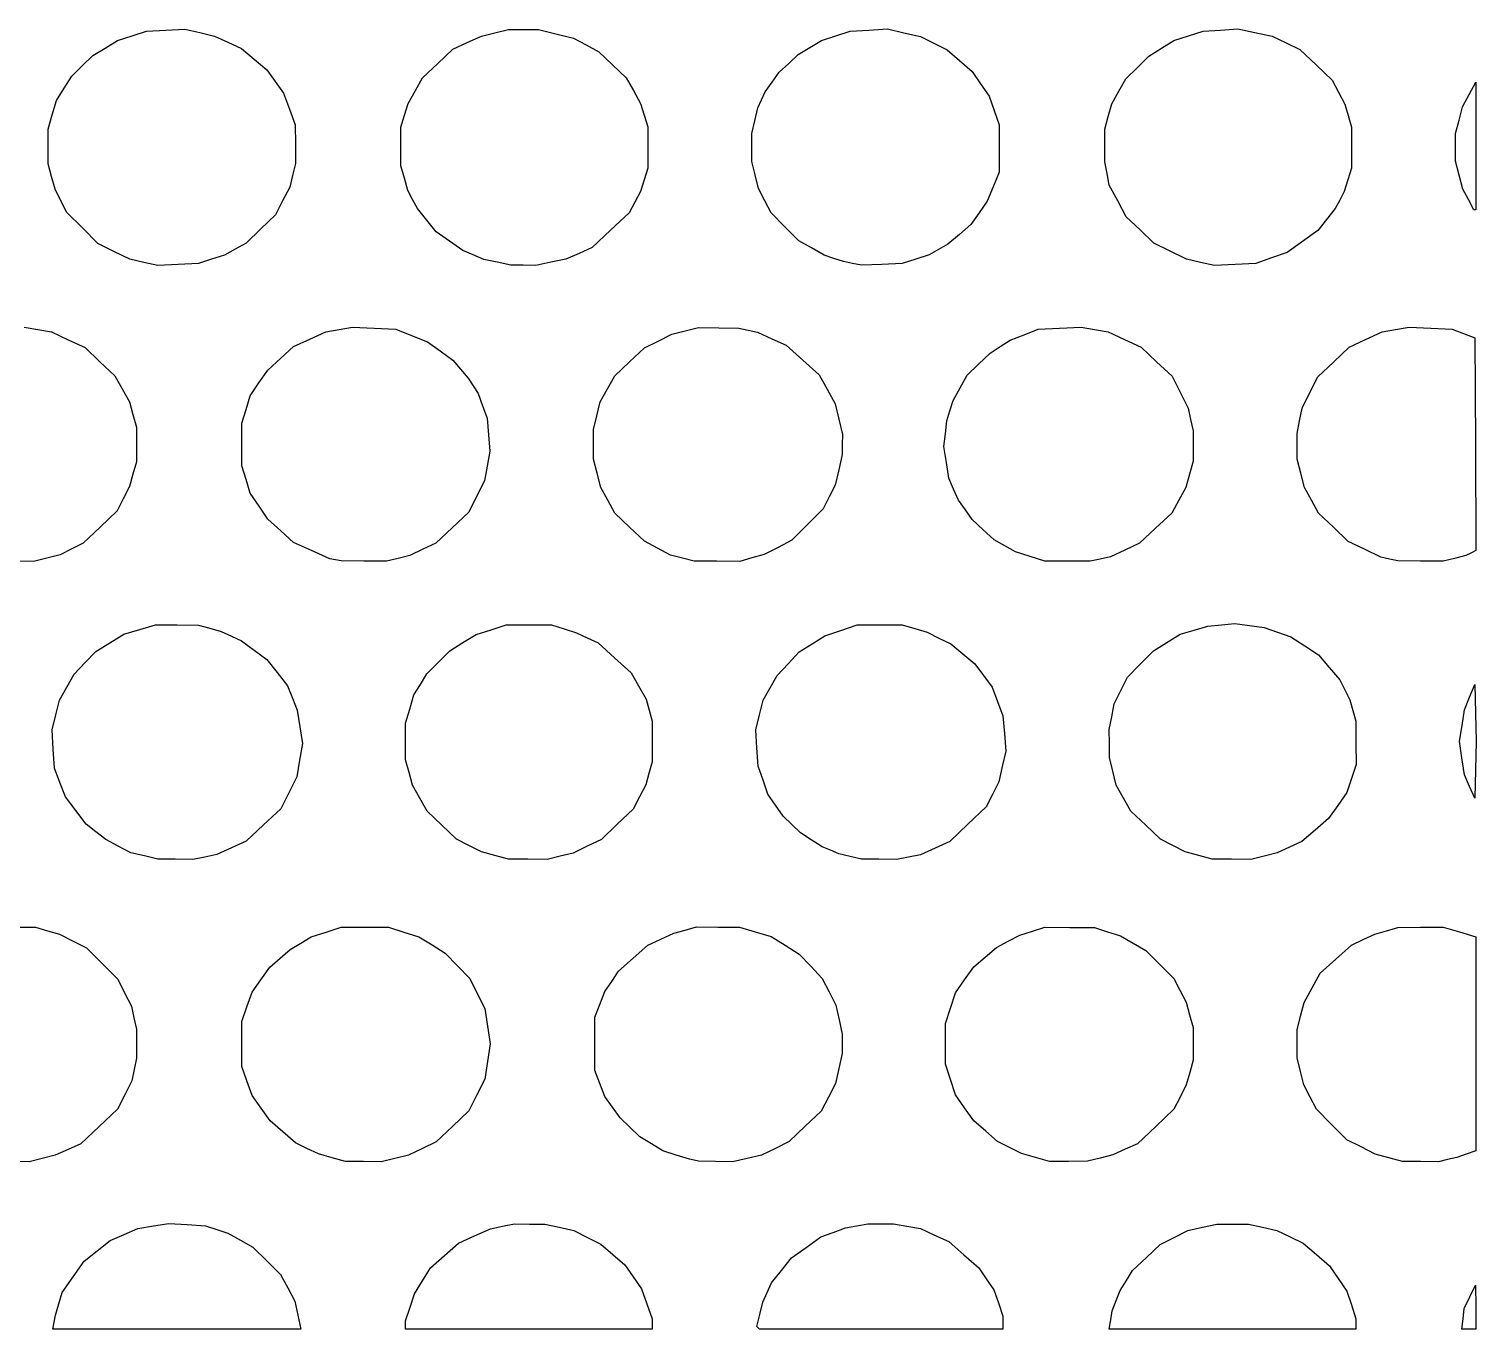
# Model space of a CAD drawing. Extents: x 452 to 1075, y 16 to 607.
# Drawn here: x 763.5 to 1074.8, y 16.4 to 296.1 of the extents above; entities that cross this region are included whole.
import ezdxf

# ---------------------------------------------------------------- set-up
doc = ezdxf.new("R2010")
doc.units = 0

msp = doc.modelspace()

# ---------------------------------------------------------------- linework, layer by layer
at = {"layer": 'Layer 1'}
for p, q in [((788.81647, 295.58181), (792.95401, 295.81458)), ((792.95401, 295.81458), (797.09155, 296.04736)), ((797.09155, 296.04736), (800.25555, 295.29098)), ((863.75876, 295.23173), (866.65994, 295.93352)), ((866.65994, 295.93352), (869.886, 295.933)), ((869.886, 295.933), (873.113, 295.933)), ((873.113, 295.933), (876.89161, 295.01732)), ((940.203, 295.57503), (944.2097, 295.81875)), ((944.2097, 295.81875), (948.2163, 296.06246)), ((948.2163, 296.06246), (951.7546, 295.25854)), ((1016.13747, 295.56831), (1019.83887, 295.81238)), ((1019.83887, 295.81238), (1023.54017, 296.05644)), ((1023.54017, 296.05644), (1027.24167, 295.27616)), ((779.91991, 291.95162), (782.5989, 293.57538)), ((782.5989, 293.57538), (785.70768, 294.57859)), ((785.70768, 294.57859), (788.81647, 295.58181)), ((800.25555, 295.29098), (803.41955, 294.53459)), ((803.41955, 294.53459), (806.34016, 293.1836)), ((806.34016, 293.1836), (809.26078, 291.83263)), ((854.71797, 291.69911), (857.78777, 293.11452)), ((857.78777, 293.11452), (860.85757, 294.52992)), ((860.85757, 294.52992), (863.75876, 295.23173)), ((876.89161, 295.01732), (880.67021, 294.10164)), ((880.67021, 294.10164), (883.40205, 292.6207)), ((883.40205, 292.6207), (886.13387, 291.13975)), ((931.4963, 292.06591), (933.9854, 293.5752)), ((933.9854, 293.5752), (937.0942, 294.57511)), ((937.0942, 294.57511), (940.203, 295.57503)), ((951.7546, 295.25854), (955.2928, 294.45462)), ((955.2928, 294.45462), (958.1757, 293.01194)), ((958.1757, 293.01194), (961.0585, 291.56927)), ((1007.13227, 291.90377), (1009.80947, 293.5686)), ((1009.80947, 293.5686), (1012.97347, 294.56846)), ((1012.97347, 294.56846), (1016.13747, 295.56831)), ((1027.24167, 295.27616), (1030.94317, 294.49587)), ((1030.94317, 294.49587), (1033.94437, 293.07486)), ((1033.94437, 293.07486), (1036.94567, 291.65384)), ((774.99702, 288.12432), (777.24095, 290.32785)), ((777.24095, 290.32785), (779.91991, 291.95162)), ((809.26078, 291.83263), (811.97564, 289.5357)), ((811.97564, 289.5357), (814.69049, 287.23877)), ((851.45977, 288.62761), (854.71797, 291.69911)), ((886.13387, 291.13975), (889.07161, 288.3476)), ((926.9713, 288.64579), (929.0073, 290.55664)), ((929.0073, 290.55664), (931.4963, 292.06591)), ((961.0585, 291.56927), (963.7373, 289.25453)), ((1001.97357, 287.79352), (1004.45497, 290.23893)), ((1004.45497, 290.23893), (1007.13227, 291.90377)), ((1036.94567, 291.65384), (1040.41447, 288.35869)), ((772.75308, 285.92081), (774.99702, 288.12432)), ((814.69049, 287.23877), (816.49426, 284.75725)), ((848.20156, 285.55611), (851.45977, 288.62761)), ((889.07161, 288.3476), (892.00936, 285.55545)), ((923.4151, 284.64147), (924.9353, 286.73496)), ((924.9353, 286.73496), (926.9713, 288.64579)), ((963.7373, 289.25453), (966.4162, 286.93976)), ((966.4162, 286.93976), (968.2477, 284.26027)), ((999.4921, 285.34808), (1001.97357, 287.79352)), ((1040.41447, 288.35869), (1043.88337, 285.06353)), ((769.44833, 280.67922), (771.1007, 283.30001)), ((771.1007, 283.30001), (772.75308, 285.92081)), ((816.49426, 284.75725), (818.29802, 282.27573)), ((846.66599, 282.7888), (848.20156, 285.55611)), ((892.00936, 285.55545), (893.54493, 282.78821)), ((921.895, 282.54799), (923.4151, 284.64147)), ((968.2477, 284.26027), (970.0792, 281.5808)), ((997.9729, 282.64738), (999.4921, 285.34808)), ((1043.88337, 285.06353), (1045.25077, 282.48206)), ((1073.3126, 281.9891), (1074.7533, 284.63362)), ((1074.7533, 284.63362), (1074.7763, 270.91232)), ((768.54517, 277.59311), (769.44833, 280.67922)), ((818.29802, 282.27573), (819.55926, 278.84261)), ((845.13042, 280.02148), (846.66599, 282.7888)), ((893.54493, 282.78821), (895.0805, 280.02096)), ((920.344, 279.09904), (921.1195, 280.82351)), ((921.1195, 280.82351), (921.895, 282.54799)), ((970.0792, 281.5808), (971.1699, 278.49504)), ((996.4537, 279.94667), (997.9729, 282.64738)), ((1045.25077, 282.48206), (1046.61827, 279.90058)), ((1071.8719, 279.3446), (1073.3126, 281.9891)), ((767.642, 274.507), (768.54517, 277.59311)), ((819.55926, 278.84261), (820.82053, 275.40949)), ((843.55733, 274.94807), (844.34387, 277.48478)), ((844.34387, 277.48478), (845.13042, 280.02148)), ((895.0805, 280.02096), (895.85708, 277.51584)), ((895.85708, 277.51584), (896.63366, 275.01074)), ((919.7034, 276.33173), (920.344, 279.09904)), ((971.1699, 278.49504), (972.2606, 275.40928)), ((994.963, 274.524), (995.7084, 277.23534)), ((995.7084, 277.23534), (996.4537, 279.94667)), ((1046.61827, 279.90058), (1047.31377, 277.42451)), ((1047.31377, 277.42451), (1048.00937, 274.94841)), ((1071.1528, 276.45448), (1071.8719, 279.3446)), ((767.642, 270.789), (767.642, 274.507)), ((820.82053, 275.40949), (820.83713, 271.25728)), ((843.54833, 270.7971), (843.55733, 274.94807)), ((896.63366, 275.01074), (896.634, 270.566)), ((919.0627, 273.56441), (919.7034, 276.33173)), ((972.2606, 275.40928), (972.2376, 270.33589)), ((994.963, 270.994), (994.963, 274.524)), ((1048.00937, 274.94841), (1048.01937, 270.53525)), ((1070.4336, 273.56437), (1071.1528, 276.45448)), ((820.83713, 271.25728), (820.85373, 267.10509)), ((919.0527, 270.5665), (919.0627, 273.56441)), ((994.96433, 267.46386), (994.963, 270.994)), ((1070.4236, 270.59592), (1070.4336, 273.56437)), ((1074.7763, 270.91232), (1074.7993, 257.19102)), ((767.64307, 267.07052), (767.642, 270.789)), ((843.53933, 266.64613), (843.54833, 270.7971)), ((896.634, 270.566), (896.634, 266.122)), ((919.0427, 267.56858), (919.0527, 270.5665)), ((972.2376, 270.33589), (972.2156, 265.26248)), ((1048.01937, 270.53525), (1048.02937, 266.12207)), ((1070.4136, 267.62747), (1070.4236, 270.59592)), ((768.38806, 264.3216), (767.64307, 267.07052)), ((820.85373, 267.10509), (820.23401, 264.56961)), ((844.28705, 263.98007), (843.53933, 266.64613)), ((896.634, 266.122), (895.84956, 263.6169)), ((919.7686, 264.65138), (919.0427, 267.56858)), ((920.4944, 261.73419), (919.7686, 264.65138)), ((972.2156, 265.26248), (970.9503, 262.13539)), ((995.44743, 264.97952), (994.96433, 267.46386)), ((995.93053, 262.49516), (995.44743, 264.97952)), ((1048.02937, 266.12207), (1047.24547, 263.61697)), ((1071.2068, 264.60008), (1070.4136, 267.62747)), ((769.13303, 261.57269), (768.38806, 264.3216)), ((770.40747, 259.08053), (769.13303, 261.57269)), ((819.61429, 262.03414), (818.09951, 259.06841)), ((820.23401, 264.56961), (819.61429, 262.03414)), ((845.03476, 261.31398), (844.28705, 263.98007)), ((895.84956, 263.6169), (895.06511, 261.11178)), ((921.8301, 259.1275), (920.4944, 261.73419)), ((970.9503, 262.13539), (969.6851, 259.00828)), ((997.74553, 259.07503), (995.93053, 262.49516)), ((1047.24547, 263.61697), (1046.46167, 261.11185)), ((1072, 261.57268), (1071.2068, 264.60008)), ((1073.1621, 259.38189), (1072, 261.57268)), ((771.68192, 256.58834), (770.40747, 259.08053)), ((818.09951, 259.06841), (816.5847, 256.10268)), ((846.06615, 259.36787), (845.03476, 261.31398)), ((847.09752, 257.42175), (846.06615, 259.36787)), ((893.83676, 258.80568), (892.60843, 256.4996)), ((895.06511, 261.11178), (893.83676, 258.80568)), ((923.1659, 256.52079), (921.8301, 259.1275)), ((969.6851, 259.00828), (967.922, 256.49145)), ((999.56043, 255.65491), (997.74553, 259.07503)), ((1045.48707, 259.26698), (1044.51237, 257.42209)), ((1046.46167, 261.11185), (1045.48707, 259.26698)), ((1073.1679, 259.38178), (1073.1621, 259.38189)), ((1074.33, 257.191), (1073.1679, 259.38178)), ((775.02616, 253.25254), (771.68192, 256.58834)), ((816.5847, 256.10268), (813.40903, 253.06186)), ((849.11077, 254.91784), (847.09752, 257.42175)), ((892.60843, 256.4996), (888.65828, 252.77041)), ((926.1607, 253.51213), (923.1659, 256.52079)), ((967.922, 256.49145), (966.1589, 253.97461)), ((1002.5467, 252.82529), (999.56043, 255.65491)), ((1044.51237, 257.42209), (1042.65117, 255.05948)), ((1074.56, 257.191), (1074.33, 257.191)), ((1074.7993, 257.19102), (1074.56, 257.191)), ((778.3704, 249.9167), (775.02616, 253.25254)), ((813.40903, 253.06186), (810.23333, 250.02105)), ((851.12403, 252.41392), (849.11077, 254.91784)), ((853.97959, 250.4188), (851.12403, 252.41392)), ((888.65828, 252.77041), (884.70816, 249.04124)), ((929.1555, 250.50347), (926.1607, 253.51213)), ((966.1589, 253.97461), (963.6825, 251.86501)), ((1005.5331, 249.9957), (1002.5467, 252.82529)), ((1040.78997, 252.69685), (1037.47317, 250.34297)), ((1042.65117, 255.05948), (1040.78997, 252.69685)), ((781.78113, 248.21851), (778.3704, 249.9167)), ((810.23333, 250.02105), (807.89763, 248.73089)), ((856.83515, 248.42367), (853.97959, 250.4188)), ((884.70816, 249.04124), (881.86693, 247.77983)), ((931.8707, 248.95367), (929.1555, 250.50347)), ((961.2061, 249.75542), (959.1841, 248.63263)), ((963.6825, 251.86501), (961.2061, 249.75542)), ((1009.0231, 248.25802), (1005.5331, 249.9957)), ((1037.47317, 250.34297), (1034.15647, 247.98907)), ((785.19184, 246.52031), (781.78113, 248.21851)), ((788.2216, 245.86504), (785.19184, 246.52031)), ((802.78656, 246.53328), (800.01117, 245.62585)), ((805.56192, 247.44072), (802.78656, 246.53328)), ((807.89763, 248.73089), (805.56192, 247.44072)), ((859.09066, 247.46368), (856.83515, 248.42367)), ((861.34619, 246.50367), (859.09066, 247.46368)), ((864.2668, 245.88824), (861.34619, 246.50367)), ((879.0257, 246.51843), (875.78231, 245.86709)), ((881.86693, 247.77983), (879.0257, 246.51843)), ((934.586, 247.40385), (931.8707, 248.95367)), ((936.6642, 246.72215), (934.586, 247.40385)), ((938.7425, 246.04045), (936.6642, 246.72215)), ((940.6896, 245.63922), (938.7425, 246.04045)), ((954.2804, 246.56775), (951.3987, 245.62565)), ((957.1621, 247.50986), (954.2804, 246.56775)), ((959.1841, 248.63263), (957.1621, 247.50986)), ((1012.5131, 246.52034), (1009.0231, 248.25802)), ((1015.5429, 245.86509), (1012.5131, 246.52034)), ((1030.79417, 246.80792), (1027.43187, 245.62677)), ((1034.15647, 247.98907), (1030.79417, 246.80792)), ((791.24933, 245.21003), (788.21956, 245.86527)), ((788.21956, 245.86527), (788.2216, 245.86504)), ((795.63025, 245.41794), (791.24933, 245.21003)), ((800.01117, 245.62585), (795.63025, 245.41794)), ((867.18446, 245.27296), (864.26385, 245.88839)), ((864.26385, 245.88839), (864.2668, 245.88824)), ((869.8617, 245.24436), (867.18446, 245.27296)), ((872.53893, 245.21576), (869.8617, 245.24436)), ((875.78231, 245.86709), (872.53893, 245.21576)), ((940.6897, 245.63922), (940.6896, 245.63922)), ((942.6368, 245.23801), (940.6897, 245.63922)), ((947.0177, 245.43182), (942.6368, 245.23801)), ((951.3987, 245.62565), (947.0177, 245.43182)), ((1015.55007, 245.86543), (1015.5429, 245.86509)), ((1018.57987, 245.21018), (1015.55007, 245.86543)), ((1023.00587, 245.41848), (1018.57987, 245.21018)), ((1027.43187, 245.62677), (1023.00587, 245.41848)), ((762.53184, 231.92651), (765.45245, 231.41697)), ((765.45245, 231.41697), (768.37307, 230.90742)), ((768.37307, 230.90742), (771.9879, 229.22493)), ((823.9259, 229.32436), (827.39608, 230.91248)), ((827.39608, 230.91248), (830.25389, 231.42117)), ((830.25389, 231.42117), (833.1117, 231.92987)), ((833.1117, 231.92987), (837.78275, 231.69388)), ((837.78275, 231.69388), (842.45378, 231.4579)), ((842.45378, 231.4579), (845.8421, 230.10901)), ((898.86643, 228.92711), (901.82672, 230.41168)), ((901.82672, 230.41168), (904.70767, 231.13324)), ((904.70767, 231.13324), (907.58863, 231.85479)), ((907.58863, 231.85479), (911.92316, 231.77439)), ((911.92316, 231.77439), (916.25766, 231.69399)), ((916.25766, 231.69399), (918.23756, 231.27247)), ((918.23756, 231.27247), (920.21756, 230.85093)), ((920.21756, 230.85093), (923.32306, 229.44662)), ((977.5981, 230.30658), (980.6003, 231.46244)), ((980.6003, 231.46244), (985.2267, 231.69609)), ((985.2267, 231.69609), (989.8531, 231.92975)), ((989.8531, 231.92975), (992.7737, 231.4186)), ((992.7737, 231.4186), (995.6943, 230.90742)), ((995.6943, 230.90742), (999.2297, 229.26215)), ((1051.0454, 229.25605), (1054.5939, 230.90746)), ((1054.5939, 230.90746), (1057.5145, 231.4163)), ((1057.5145, 231.4163), (1060.4351, 231.92512)), ((1060.4351, 231.92512), (1065.0594, 231.70203)), ((1065.0594, 231.70203), (1069.6837, 231.47893)), ((1069.6837, 231.47893), (1072.1176, 230.55274)), ((1072.1176, 230.55274), (1074.5514, 229.62655)), ((771.9879, 229.22493), (775.60275, 227.54242)), ((775.60275, 227.54242), (778.80268, 224.49456)), ((817.68236, 225.22112), (820.45571, 227.73623)), ((820.45571, 227.73623), (823.9259, 229.32436)), ((845.8421, 230.10901), (849.2304, 228.76011)), ((849.2304, 228.76011), (851.97357, 226.79771)), ((892.74218, 224.4446), (895.90617, 227.44252)), ((895.90617, 227.44252), (898.86643, 228.92711)), ((923.32306, 229.44662), (926.42856, 228.04229)), ((926.42856, 228.04229), (929.97426, 224.85107)), ((970.2653, 226.32758), (972.4306, 227.73914)), ((972.4306, 227.73914), (974.5959, 229.15071)), ((974.5959, 229.15071), (977.5981, 230.30658)), ((999.2297, 229.26215), (1002.76497, 227.61686)), ((1002.76497, 227.61686), (1006.10977, 224.49134)), ((1044.1286, 224.41313), (1047.4969, 227.60463)), ((1047.4969, 227.60463), (1051.0454, 229.25605)), ((1074.5514, 229.62655), (1074.6776, 206.76055)), ((778.80268, 224.49456), (782.0026, 221.44668)), ((814.90904, 222.706), (817.68236, 225.22112)), ((851.97357, 226.79771), (854.71673, 224.83532)), ((854.71673, 224.83532), (856.35523, 222.91045)), ((889.57818, 221.44668), (892.74218, 224.4446)), ((929.97426, 224.85107), (933.51986, 221.65983)), ((967.8047, 223.94661), (970.2653, 226.32758)), ((1006.10977, 224.49134), (1009.45457, 221.36582)), ((1040.7603, 221.22161), (1044.1286, 224.41313)), ((782.0026, 221.44668), (783.56943, 218.6418)), ((813.0123, 219.92542), (814.90904, 222.706)), ((856.35523, 222.91045), (857.99374, 220.98559)), ((888.00835, 218.63644), (889.57818, 221.44668)), ((933.51986, 221.65983), (935.22556, 218.55532)), ((963.824, 218.86342), (965.344, 221.56564)), ((965.344, 221.56564), (967.8047, 223.94661)), ((1009.45457, 221.36582), (1011.16737, 217.94711)), ((1039.0738, 217.87503), (1040.7603, 221.22161)), ((783.56943, 218.6418), (785.13624, 215.83693)), ((811.11557, 217.14486), (813.0123, 219.92542)), ((857.99374, 220.98559), (859.06985, 219.30265)), ((859.06985, 219.30265), (860.14596, 217.6197)), ((886.43852, 215.82621), (888.00835, 218.63644)), ((935.22556, 218.55532), (936.93126, 215.45082)), ((962.3039, 216.16119), (963.824, 218.86342)), ((1011.16737, 217.94711), (1012.88017, 214.5284)), ((785.13624, 215.83693), (785.88159, 213.12559)), ((810.21779, 214.22242), (811.11557, 217.14486)), ((860.14596, 217.6197), (861.10357, 214.98247)), ((861.10357, 214.98247), (862.06119, 212.34523)), ((885.70339, 212.8712), (886.43852, 215.82621)), ((936.93126, 215.45082), (937.71486, 212.13123)), ((961.6375, 213.96115), (962.3039, 216.16119)), ((1037.3873, 214.52844), (1039.0738, 217.87503)), ((785.88159, 213.12559), (786.62691, 210.41423)), ((809.32, 211.3), (810.21779, 214.22242)), ((862.06119, 212.34523), (862.37472, 208.78302)), ((884.96826, 209.91622), (885.70339, 212.8712)), ((937.71486, 212.13123), (938.49846, 208.81166)), ((960.6627, 208.99378), (960.9711, 211.76109)), ((960.9711, 211.76109), (961.6375, 213.96115)), ((1012.88017, 214.5284), (1013.41417, 212.08429)), ((1013.41417, 212.08429), (1013.94817, 209.6402)), ((1036.34, 209.055), (1036.8636, 211.79172)), ((1036.8636, 211.79172), (1037.3873, 214.52844)), ((786.62691, 210.41423), (786.626, 206.688)), ((809.32, 206.688), (809.32, 211.3)), ((862.37472, 208.78302), (862.68825, 205.22082)), ((884.96126, 206.71715), (884.96826, 209.91622)), ((938.49846, 208.81166), (938.497, 206.688)), ((960.3543, 206.22646), (960.6627, 208.99378)), ((1013.94817, 209.6402), (1013.95, 206.386)), ((1036.34, 206.286), (1036.34, 209.055)), ((786.626, 206.688), (786.626, 202.961)), ((809.32166, 202.0755), (809.32, 206.688)), ((884.95426, 203.51809), (884.96126, 206.71715)), ((938.497, 206.688), (938.497, 204.564)), ((960.8697, 202.84395), (960.3543, 206.22646)), ((1013.95, 206.386), (1013.95, 203.131)), ((1036.3395, 203.51809), (1036.34, 206.286)), ((1074.6776, 206.76055), (1074.8038, 183.89445)), ((786.626, 202.961), (785.89201, 200.29094)), ((862.68825, 205.22082), (862.10749, 202.03395)), ((885.73978, 200.49069), (884.95426, 203.51809)), ((938.497, 204.564), (937.7103, 201.24441)), ((961.3851, 199.46141), (960.8697, 202.84395)), ((1013.95, 203.131), (1013.1788, 200.29712)), ((1037.1251, 200.49069), (1036.3395, 203.51809)), ((785.89201, 200.29094), (785.15802, 197.62088)), ((810.21945, 199.15306), (809.32166, 202.0755)), ((862.10749, 202.03395), (861.52674, 198.84709)), ((886.5253, 197.46331), (885.73978, 200.49069)), ((937.7103, 201.24441), (936.9236, 197.92484)), ((962.4438, 197.07871), (961.3851, 199.46141)), ((1013.1788, 200.29712), (1012.4077, 197.46323)), ((1037.9106, 197.46331), (1037.1251, 200.49069)), ((785.15802, 197.62088), (783.82412, 195.00533)), ((811.11723, 196.23064), (810.21945, 199.15306)), ((813.03207, 193.42351), (811.11723, 196.23064)), ((861.52674, 198.84709), (859.82555, 195.48418)), ((888.05194, 194.69855), (886.5253, 197.46331)), ((936.9236, 197.92484), (935.6416, 195.39427)), ((963.5024, 194.696), (962.4438, 197.07871)), ((1012.4077, 197.46323), (1010.8885, 194.69592)), ((1039.4372, 194.69855), (1037.9106, 197.46331)), ((783.82412, 195.00533), (782.4902, 192.38978)), ((814.94691, 190.6164), (813.03207, 193.42351)), ((859.82555, 195.48418), (858.12438, 192.12129)), ((889.57857, 191.9338), (888.05194, 194.69855)), ((935.6416, 195.39427), (934.3595, 192.86368)), ((964.9746, 192.62051), (963.5024, 194.696)), ((1010.8885, 194.69592), (1009.3692, 191.92861)), ((1040.9638, 191.9338), (1039.4372, 194.69855)), ((782.4902, 192.38978), (778.83858, 188.93063)), ((817.68296, 188.12547), (814.94691, 190.6164)), ((858.12438, 192.12129), (854.59387, 188.79651)), ((892.74256, 188.90633), (889.57857, 191.9338)), ((934.3595, 192.86368), (930.9901, 189.49194)), ((966.4468, 190.54503), (964.9746, 192.62051)), ((968.8082, 188.35782), (966.4468, 190.54503)), ((1009.3692, 191.92861), (1005.8967, 188.6846)), ((1044.1279, 188.87896), (1040.9638, 191.9338)), ((778.83858, 188.93063), (775.18694, 185.4715)), ((820.41903, 185.63456), (817.68296, 188.12547)), ((854.59387, 188.79651), (851.06337, 185.47174)), ((895.90656, 185.87886), (892.74256, 188.90633)), ((930.9901, 189.49194), (927.6206, 186.12017)), ((971.1696, 186.1706), (968.8082, 188.35782)), ((1005.8967, 188.6846), (1002.4241, 185.44062)), ((1047.2918, 185.82413), (1044.1279, 188.87896)), ((772.71664, 184.21832), (770.24636, 182.96516)), ((775.18694, 185.4715), (772.71664, 184.21832)), ((824.33234, 183.85675), (820.41903, 185.63456)), ((828.24567, 182.07896), (824.33234, 183.85675)), ((848.26471, 184.15436), (845.46606, 182.83698)), ((851.06337, 185.47174), (848.26471, 184.15436)), ((898.72433, 184.39287), (895.90656, 185.87886)), ((901.54211, 182.90687), (898.72433, 184.39287)), ((924.6621, 184.56743), (921.7035, 183.01468)), ((927.6206, 186.12017), (924.6621, 184.56743)), ((973.4532, 184.89867), (971.1696, 186.1706)), ((975.7368, 183.62675), (973.4532, 184.89867)), ((999.30353, 183.98518), (996.18293, 182.52975)), ((1002.4241, 185.44062), (999.30353, 183.98518)), ((1050.8259, 184.14071), (1047.2918, 185.82413)), ((1054.3601, 182.4573), (1050.8259, 184.14071)), ((1074.8038, 183.89445), (1073.7265, 183.34815)), ((764.51685, 181.55114), (759.62974, 181.57594)), ((767.3816, 182.25814), (764.51685, 181.55114)), ((770.24636, 182.96516), (767.3816, 182.25814)), ((829.4626, 181.87791), (828.24567, 182.07896)), ((830.67786, 181.67703), (829.4626, 181.87791)), ((835.54555, 181.61973), (830.67786, 181.67703)), ((840.41323, 181.56233), (835.54555, 181.61973)), ((842.93965, 182.19965), (840.41323, 181.56233)), ((845.46606, 182.83698), (842.93965, 182.19965)), ((904.0788, 182.25941), (901.54211, 182.90687)), ((906.61363, 181.61217), (904.0788, 182.25941)), ((911.5147, 181.58187), (906.61363, 181.61217)), ((916.4157, 181.55157), (911.5147, 181.58187)), ((919.0596, 182.28313), (916.4157, 181.55157)), ((921.7035, 183.01468), (919.0596, 182.28313)), ((978.9008, 182.60092), (975.7368, 183.62675)), ((978.90263, 182.60049), (978.9008, 182.60092)), ((982.06663, 181.57466), (978.90263, 182.60049)), ((986.93423, 181.57419), (982.06663, 181.57466)), ((991.80203, 181.57374), (986.93423, 181.57419)), ((993.99243, 182.05174), (991.80203, 181.57374)), ((996.18293, 182.52975), (993.99243, 182.05174)), ((1056.1804, 182.05061), (1054.3601, 182.4573)), ((1056.1809, 182.05054), (1056.1804, 182.05061)), ((1058.0012, 181.64386), (1056.1809, 182.05054)), ((1062.8689, 181.60306), (1058.0012, 181.64386)), ((1067.7366, 181.56226), (1062.8689, 181.60306)), ((1070.1929, 182.18206), (1067.7366, 181.56226)), ((1072.6492, 182.80187), (1070.1929, 182.18206)), ((1073.7265, 183.34815), (1072.6492, 182.80187)), ((1020.0267, 167.91185), (1022.9473, 168.22046)), ((1022.9473, 168.22046), (1026.1113, 167.78034)), ((780.94159, 164.02192), (783.94911, 165.89478)), ((783.94911, 165.89478), (787.35649, 166.90083)), ((787.35649, 166.90083), (790.76387, 167.90686)), ((790.76387, 167.90686), (795.38817, 167.88056)), ((795.38817, 167.88056), (800.0125, 167.85426)), ((800.0125, 167.85426), (802.44633, 167.14962)), ((802.44633, 167.14962), (804.88018, 166.44501)), ((804.88018, 166.44501), (807.07064, 165.46628)), ((807.07064, 165.46628), (809.26111, 164.48755)), ((856.87092, 164.06547), (859.69883, 165.8107)), ((859.69883, 165.8107), (862.95553, 166.84814)), ((862.95553, 166.84814), (866.21223, 167.8856)), ((866.21223, 167.8856), (871.07992, 167.88532)), ((871.07992, 167.88532), (875.94762, 167.88503)), ((875.94762, 167.88503), (878.62484, 167.04315)), ((878.62484, 167.04315), (881.30207, 166.20128)), ((881.30207, 166.20128), (883.62959, 165.09687)), ((883.62959, 165.09687), (885.9571, 163.99245)), ((931.9911, 163.81256), (934.7483, 165.54663)), ((934.7483, 165.54663), (938.2054, 166.70694)), ((938.2054, 166.70694), (941.6624, 167.86724)), ((941.6624, 167.86724), (946.5301, 167.87224)), ((946.5301, 167.87224), (951.3978, 167.87724)), ((951.3978, 167.87724), (954.075, 167.10432)), ((954.075, 167.10432), (956.7523, 166.33139)), ((956.7523, 166.33139), (959.2902, 165.06237)), ((959.2902, 165.06237), (961.8281, 163.79335)), ((1008.3091, 164.10904), (1011.1946, 165.88157)), ((1011.1946, 165.88157), (1014.1503, 166.74239)), ((1014.1503, 166.74239), (1017.106, 167.60323)), ((1017.106, 167.60323), (1020.0267, 167.91185)), ((1026.1113, 167.78034), (1029.2753, 167.3402)), ((1029.2753, 167.3402), (1032.1181, 166.32478)), ((1032.1181, 166.32478), (1034.9609, 165.30933)), ((1034.9609, 165.30933), (1037.9593, 163.36794)), ((775.57797, 159.70645), (777.93404, 162.14905)), ((777.93404, 162.14905), (780.94159, 164.02192)), ((809.26111, 164.48755), (811.97245, 162.46883)), ((811.97245, 162.46883), (814.68378, 160.45013)), ((851.57751, 159.82766), (854.04301, 162.32024)), ((854.04301, 162.32024), (856.87092, 164.06547)), ((885.9571, 163.99245), (889.52195, 160.78394)), ((926.8479, 159.54198), (929.2339, 162.07849)), ((929.2339, 162.07849), (931.9911, 163.81256)), ((961.8281, 163.79335), (964.4244, 161.6566)), ((1002.6486, 159.48832), (1005.4236, 162.33653)), ((1005.4236, 162.33653), (1008.3091, 164.10904)), ((1037.9593, 163.36794), (1040.9577, 161.42656)), ((773.22189, 157.26384), (775.57797, 159.70645)), ((814.68378, 160.45013), (816.92813, 157.62121)), ((849.11201, 157.33507), (851.57751, 159.82766)), ((889.52195, 160.78394), (893.08681, 157.57542)), ((924.4619, 157.00544), (926.8479, 159.54198)), ((964.4244, 161.6566), (967.0207, 159.51985)), ((967.0207, 159.51985), (968.8605, 156.98872)), ((999.87373, 156.64011), (1002.6486, 159.48832)), ((1040.9577, 161.42656), (1043.2513, 158.73392)), ((771.65863, 154.48481), (773.22189, 157.26384)), ((816.92813, 157.62121), (819.17247, 154.7923)), ((847.72252, 155.08563), (849.11201, 157.33507)), ((893.08681, 157.57542), (894.67693, 154.74863)), ((922.9713, 154.35559), (924.4619, 157.00544)), ((968.8605, 156.98872), (970.7003, 154.45758)), ((998.43023, 153.75923), (999.87373, 156.64011)), ((1043.2513, 158.73392), (1045.5448, 156.0413)), ((1045.5448, 156.0413), (1046.6054, 153.92105)), ((770.09535, 151.70577), (771.65863, 154.48481)), ((819.17247, 154.7923), (820.21405, 152.15454)), ((845.44201, 149.7916), (846.33302, 152.8362)), ((846.33302, 152.8362), (847.72252, 155.08563)), ((894.67693, 154.74863), (896.26707, 151.92184)), ((921.4807, 151.70575), (922.9713, 154.35559)), ((970.7003, 154.45758), (971.8782, 151.38283)), ((996.98673, 150.87834), (998.43023, 153.75923)), ((1046.6054, 153.92105), (1047.6661, 151.80079)), ((1073.4458, 152.33803), (1074.5504, 155.03119)), ((1074.5504, 155.03119), (1074.6862, 148.92004)), ((769.30374, 148.52476), (770.09535, 151.70577)), ((820.21405, 152.15454), (821.25563, 149.51678)), ((821.25563, 149.51678), (821.80522, 145.94396)), ((844.551, 146.747), (845.44201, 149.7916)), ((896.26707, 151.92184), (896.93218, 149.55505)), ((896.93218, 149.55505), (897.59729, 147.18827)), ((920.6909, 148.52474), (921.4807, 151.70575)), ((971.8782, 151.38283), (973.0562, 148.30809)), ((996.45923, 148.14162), (996.98673, 150.87834)), ((1047.6661, 151.80079), (1048.322, 149.49469)), ((1048.322, 149.49469), (1048.9779, 147.18861)), ((1071.8106, 146.2652), (1072.3411, 149.64488)), ((1072.3411, 149.64488), (1073.4458, 152.33803)), ((768.51215, 145.34374), (769.30374, 148.52476)), ((844.551, 142.799), (844.551, 146.747)), ((897.59729, 147.18827), (897.597, 142.807)), ((919.9012, 145.34372), (920.6909, 148.52474)), ((973.0562, 148.30809), (973.3484, 144.52027)), ((995.93163, 145.40492), (996.45923, 148.14162)), ((1048.9779, 147.18861), (1048.9879, 142.50968)), ((1074.6862, 148.92004), (1074.822, 142.80889)), ((768.76588, 141.19277), (768.51215, 145.34374)), ((821.80522, 145.94396), (822.35481, 142.37113)), ((920.1369, 141.42336), (919.9012, 145.34372)), ((973.3484, 144.52027), (973.6407, 140.7324)), ((995.94163, 142.37638), (995.93163, 145.40492)), ((1071.2801, 142.8855), (1071.8106, 146.2652)), ((769.01962, 137.0418), (768.76588, 141.19277)), ((822.35481, 142.37113), (821.74079, 138.784)), ((844.55192, 138.84985), (844.551, 142.799)), ((897.597, 142.807), (897.597, 138.425)), ((920.3726, 137.50301), (920.1369, 141.42336)), ((973.6407, 140.7324), (972.8976, 137.42625)), ((995.95163, 139.34788), (995.94163, 142.37638)), ((1048.9879, 142.50968), (1048.9979, 137.83078)), ((1071.7947, 139.27278), (1071.2801, 142.8855)), ((1074.822, 142.80889), (1074.6862, 136.69774)), ((770.19933, 133.97637), (769.01962, 137.0418)), ((821.74079, 138.784), (821.12677, 135.19692)), ((845.29726, 136.13853), (844.55192, 138.84985)), ((897.597, 138.425), (896.90146, 135.9489)), ((921.435, 134.50508), (920.3726, 137.50301)), ((972.8976, 137.42625), (972.1545, 134.1201)), ((996.68673, 136.3929), (995.95163, 139.34788)), ((1048.9979, 137.83078), (1048.0199, 134.83042)), ((1072.3093, 135.66), (1071.7947, 139.27278)), ((771.37904, 130.91097), (770.19933, 133.97637)), ((821.12677, 135.19692), (819.43357, 131.7661)), ((846.0426, 133.42718), (845.29726, 136.13853)), ((896.90146, 135.9489), (896.20592, 133.47281)), ((922.4975, 131.50716), (921.435, 134.50508)), ((972.1545, 134.1201), (970.7949, 131.43042)), ((997.42183, 133.43786), (996.68673, 136.3929)), ((1048.0199, 134.83042), (1047.0418, 131.83007)), ((1073.4299, 133.1233), (1072.3093, 135.66)), ((1074.6862, 136.69774), (1074.5504, 130.58659)), ((773.60669, 127.95302), (771.37904, 130.91097)), ((819.43357, 131.7661), (817.74035, 128.33529)), ((847.60941, 130.62231), (846.0426, 133.42718)), ((894.83846, 130.87835), (893.47103, 128.28386)), ((896.20592, 133.47281), (894.83846, 130.87835)), ((924.1449, 129.12861), (922.4975, 131.50716)), ((970.7949, 131.43042), (969.4353, 128.74071)), ((998.99173, 130.64468), (997.42183, 133.43786)), ((1047.0418, 131.83007), (1045.0664, 129.02714)), ((1074.5504, 130.58659), (1073.4299, 133.1233)), ((775.83435, 124.99514), (773.60669, 127.95302)), ((817.74035, 128.33529), (813.9875, 124.84783)), ((849.17622, 127.81742), (847.60941, 130.62231)), ((852.34022, 124.81948), (849.17622, 127.81742)), ((893.47103, 128.28386), (890.06363, 124.9969)), ((925.7923, 126.75006), (924.1449, 129.12861)), ((969.4353, 128.74071), (965.5276, 125.00568)), ((1000.5615, 127.85145), (998.99173, 130.64468)), ((1003.7496, 124.83651), (1000.5615, 127.85145)), ((1045.0664, 129.02714), (1043.091, 126.22418)), ((777.94464, 123.35965), (775.83435, 124.99514)), ((813.9875, 124.84783), (810.23465, 121.36036)), ((855.50423, 121.82156), (852.34022, 124.81948)), ((890.06363, 124.9969), (886.65625, 121.70993)), ((927.6427, 124.96279), (925.7923, 126.75006)), ((929.4932, 123.17552), (927.6427, 124.96279)), ((965.5276, 125.00568), (961.62, 121.27059)), ((1006.9378, 121.82156), (1003.7496, 124.83651)), ((1043.091, 126.22418), (1040.2127, 123.75619)), ((780.05495, 121.72422), (777.94464, 123.35965)), ((782.74955, 120.28573), (780.05495, 121.72422)), ((858.18145, 120.45884), (855.50423, 121.82156)), ((886.65625, 121.70993), (883.6173, 120.26156)), ((931.8107, 121.66572), (929.4932, 123.17552)), ((934.1282, 120.15596), (931.8107, 121.66572)), ((1009.5909, 120.45884), (1006.9378, 121.82156)), ((1040.2127, 123.75619), (1037.3344, 121.28816)), ((785.44415, 118.84718), (782.74955, 120.28573)), ((788.3474, 118.18201), (785.44415, 118.84718)), ((803.90664, 118.47784), (801.32715, 117.95892)), ((807.07064, 119.9191), (803.90664, 118.47784)), ((810.23465, 121.36036), (807.07064, 119.9191)), ((860.85868, 119.09609), (858.18145, 120.45884)), ((863.7793, 118.3009), (860.85868, 119.09609)), ((863.77809, 118.30034), (863.7793, 118.3009)), ((866.69871, 117.50515), (863.77809, 118.30034)), ((880.57835, 118.81315), (877.7955, 118.12635)), ((883.6173, 120.26156), (880.57835, 118.81315)), ((935.9482, 119.41558), (934.1282, 120.15596)), ((937.7683, 118.67518), (935.9482, 119.41558)), ((940.2021, 118.0968), (937.7683, 118.67518)), ((955.292, 118.46025), (952.7125, 117.95054)), ((958.456, 119.86544), (955.292, 118.46025)), ((961.62, 121.27059), (958.456, 119.86544)), ((1012.244, 119.09609), (1009.5909, 120.45884)), ((1015.1646, 118.3009), (1012.244, 119.09609)), ((1015.1675, 118.30078), (1015.1646, 118.3009)), ((1018.0881, 117.50559), (1015.1675, 118.30078)), ((1032.038, 118.83093), (1029.22, 118.13547)), ((1034.6861, 120.05953), (1032.038, 118.83093)), ((1037.3344, 121.28816), (1034.6861, 120.05953)), ((788.3474, 118.18198), (788.3474, 118.18201)), ((791.25065, 117.51681), (788.3474, 118.18198)), ((794.99914, 117.47841), (791.25065, 117.51681)), ((798.74765, 117.44001), (794.99914, 117.47841)), ((801.32715, 117.95892), (798.74765, 117.44001)), ((870.85567, 117.47235), (866.69871, 117.50515)), ((875.01263, 117.43955), (870.85567, 117.47235)), ((877.7955, 118.12635), (875.01263, 117.43955)), ((942.636, 117.51925), (940.2021, 118.09762)), ((940.2021, 118.09762), (940.2021, 118.0968)), ((946.3845, 117.48005), (942.636, 117.51925)), ((950.133, 117.44085), (946.3845, 117.48005)), ((952.7125, 117.95054), (950.133, 117.44085)), ((1022.2451, 117.47279), (1018.0881, 117.50559)), ((1026.402, 117.43999), (1022.2451, 117.47279)), ((1029.22, 118.13547), (1026.402, 117.43999)), ((759.85364, 102.84498), (764.96473, 102.86238)), ((764.96473, 102.86238), (767.53003, 102.10348)), ((827.46131, 101.83215), (830.67816, 102.85989)), ((830.67816, 102.85989), (835.789, 102.86)), ((835.789, 102.86), (840.9, 102.86)), ((840.9, 102.86), (844.15668, 101.81971)), ((904.66682, 102.26073), (907.10067, 102.9097)), ((907.10067, 102.9097), (911.72497, 102.889)), ((911.72497, 102.889), (916.34927, 102.8682)), ((916.34927, 102.8682), (919.75667, 101.86578)), ((979.3864, 102.02635), (982.0637, 102.86655)), ((982.0637, 102.86655), (987.4181, 102.82645)), ((987.4181, 102.82645), (992.7726, 102.78635)), ((992.7726, 102.78635), (995.5499, 101.88021)), ((1055.5273, 102.11171), (1057.9969, 102.82798)), ((1057.9969, 102.82798), (1062.8646, 102.85428)), ((1062.8646, 102.85428), (1067.7323, 102.88058)), ((1067.7323, 102.88058), (1071.2613, 101.845)), ((767.53003, 102.10348), (770.09536, 101.34464)), ((770.09536, 101.34464), (773.01133, 99.87201)), ((773.01133, 99.87201), (775.92731, 98.3994)), ((821.98757, 99.44829), (824.24447, 100.80446)), ((824.24447, 100.80446), (827.46131, 101.83215)), ((844.15668, 101.81971), (847.4134, 100.77943)), ((847.4134, 100.77943), (850.24131, 99.04405)), ((896.67995, 98.99948), (899.45648, 100.30562)), ((899.45648, 100.30562), (902.23298, 101.61179)), ((902.23298, 101.61179), (904.66682, 102.26073)), ((919.75667, 101.86578), (923.16407, 100.86333)), ((923.16407, 100.86333), (926.19447, 98.97629)), ((971.6691, 98.50097), (974.1891, 99.84353)), ((974.1891, 99.84353), (976.7092, 101.18615)), ((976.7092, 101.18615), (979.3864, 102.02635)), ((995.5499, 101.88021), (998.3272, 100.97404)), ((998.3272, 100.97404), (1001.07357, 99.40636)), ((1048.02, 98.97662), (1050.5389, 100.18602)), ((1050.5389, 100.18602), (1053.0578, 101.39543)), ((1053.0578, 101.39543), (1055.5273, 102.11171)), ((1071.2613, 101.845), (1074.7904, 100.80937)), ((1074.7904, 100.80937), (1074.79, 77.7999)), ((775.92731, 98.3994), (779.28099, 95.05416)), ((817.53488, 96.17437), (819.73068, 98.09218)), ((819.73068, 98.09218), (821.98757, 99.44829)), ((850.24131, 99.04405), (853.06922, 97.30867)), ((853.06922, 97.30867), (855.70398, 94.57563)), ((893.53089, 96.20832), (896.67995, 98.99948)), ((926.19447, 98.97629), (929.22487, 97.08927)), ((929.22487, 97.08927), (931.69927, 94.46603)), ((969.2252, 96.41898), (971.6691, 98.50097)), ((1001.07357, 99.40636), (1003.81987, 97.83867)), ((1003.81987, 97.83867), (1006.81467, 94.82854)), ((1044.6698, 95.98206), (1048.02, 98.97662)), ((779.28099, 95.05416), (782.63467, 91.7089)), ((813.43724, 91.55804), (815.33909, 94.25659)), ((815.33909, 94.25659), (817.53488, 96.17437)), ((855.70398, 94.57563), (858.33873, 91.84259)), ((888.88629, 91.20891), (890.38183, 93.41713)), ((890.38183, 93.41713), (893.53089, 96.20832)), ((931.69927, 94.46603), (934.17357, 91.84276)), ((964.8035, 91.53085), (966.7813, 94.337)), ((966.7813, 94.337), (969.2252, 96.41898)), ((1006.81467, 94.82854), (1009.80947, 91.81838)), ((1041.3196, 92.98756), (1044.6698, 95.98206)), ((782.63467, 91.7089), (784.0924, 88.77924)), ((811.53539, 88.85955), (813.43724, 91.55804)), ((858.33873, 91.84259), (859.96568, 88.60165)), ((887.39077, 89.00064), (888.88629, 91.20891)), ((934.17357, 91.84276), (935.63117, 88.95817)), ((962.8259, 88.7247), (964.8035, 91.53085)), ((1009.80947, 91.81838), (1011.13267, 89.29391)), ((1039.5688, 89.8307), (1041.3196, 92.98756)), ((784.0924, 88.77924), (785.55011, 85.84959)), ((810.42521, 85.73881), (811.53539, 88.85955)), ((859.96568, 88.60165), (861.59264, 85.36071)), ((886.3324, 86.2706), (887.39077, 89.00064)), ((935.63117, 88.95817), (937.08867, 86.07357)), ((961.7564, 85.44078), (962.8259, 88.7247)), ((1011.13267, 89.29391), (1012.45587, 86.76942)), ((1037.818, 86.67383), (1039.5688, 89.8307)), ((785.55011, 85.84959), (786.08804, 83.4055)), ((809.315, 82.6181), (810.42521, 85.73881)), ((861.59264, 85.36071), (862.17604, 81.56806)), ((885.274, 83.5405), (886.3324, 86.2706)), ((937.08867, 86.07357), (937.78457, 82.96233)), ((960.687, 82.1569), (961.7564, 85.44078)), ((1012.45587, 86.76942), (1013.20147, 84.02052)), ((1037.084, 83.72347), (1037.818, 86.67383)), ((786.08804, 83.4055), (786.62595, 80.96141)), ((786.62595, 80.96141), (786.626, 77.8185)), ((809.315, 77.7753), (809.315, 82.6181)), ((862.17604, 81.56806), (862.75945, 77.77542)), ((885.274, 77.7753), (885.274, 83.5405)), ((937.78457, 82.96233), (938.48037, 79.85108)), ((960.687, 77.7753), (960.687, 82.1569)), ((1013.20147, 84.02052), (1013.94707, 81.2716)), ((1013.94707, 81.2716), (1013.95, 77.7757)), ((1036.35, 80.7731), (1037.084, 83.72347)), ((938.48037, 79.85108), (938.481, 77.7756)), ((1036.35, 77.7752), (1036.35, 80.7731)), ((786.626, 77.8185), (786.626, 74.6756)), ((809.31543, 72.93257), (809.315, 77.7753)), ((862.75945, 77.77542), (862.17604, 73.98276)), ((885.27469, 72.01015), (885.274, 77.7753)), ((938.481, 75.7002), (937.7624, 72.47166)), ((938.481, 77.7756), (938.481, 75.7002)), ((960.6872, 73.3938), (960.687, 77.7753)), ((1013.95, 77.7757), (1013.95, 74.2797)), ((1036.353, 74.77736), (1036.35, 77.7752)), ((1037.0789, 71.86015), (1036.353, 74.77736)), ((1074.79, 77.7999), (1074.79, 54.7904)), ((786.14374, 72.26615), (785.66149, 69.85669)), ((786.626, 74.6756), (786.14374, 72.26615)), ((810.42564, 69.81188), (809.31543, 72.93257)), ((862.17604, 73.98276), (861.59264, 70.19012)), ((886.34495, 69.24284), (885.27469, 72.01015)), ((937.7624, 72.47166), (937.0439, 69.24314)), ((961.7566, 70.10991), (960.6872, 73.3938)), ((1013.2159, 71.60966), (1012.482, 68.93956)), ((1013.95, 74.2797), (1013.2159, 71.60966)), ((1037.8047, 68.94299), (1037.0789, 71.86015)), ((785.66149, 69.85669), (784.12279, 66.78387)), ((811.53582, 66.69114), (810.42564, 69.81188)), ((861.59264, 70.19012), (859.88245, 66.77802)), ((887.41522, 66.47552), (886.34495, 69.24284)), ((937.0439, 69.24314), (935.5098, 66.28331)), ((962.8261, 66.82599), (961.7566, 70.10991)), ((1012.482, 68.93956), (1011.1607, 66.32405)), ((1039.1404, 66.33166), (1037.8047, 68.94299)), ((784.12279, 66.78387), (782.58411, 63.71105)), ((813.46024, 63.96059), (811.53582, 66.69114)), ((859.88245, 66.77802), (858.17227, 63.36589)), ((889.04283, 64.16942), (887.41522, 66.47552)), ((935.5098, 66.28331), (933.9757, 63.32344)), ((964.798, 64.02802), (962.8261, 66.82599)), ((1011.1607, 66.32405), (1009.8395, 63.70846)), ((1040.4762, 63.72038), (1039.1404, 66.33166)), ((782.58411, 63.71105), (778.64213, 59.98186)), ((815.38467, 61.23002), (813.46024, 63.96059)), ((858.17227, 63.36589), (854.6472, 60.02684)), ((890.67045, 61.86332), (889.04283, 64.16942)), ((933.9757, 63.32344), (930.5173, 60.03851)), ((966.77, 61.23002), (964.798, 64.02802)), ((1009.8395, 63.70846), (1005.9318, 60.00589)), ((1043.7567, 60.43724), (1040.4762, 63.72038)), ((778.64213, 59.98186), (774.70015, 56.25267)), ((818.11014, 58.86983), (815.38467, 61.23002)), ((854.6472, 60.02684), (851.12215, 56.6878)), ((892.79596, 59.82691), (890.67045, 61.86332)), ((894.92146, 57.79045), (892.79596, 59.82691)), ((930.5173, 60.03851), (927.0588, 56.75352)), ((969.3378, 59.00995), (966.77, 61.23002)), ((1005.9318, 60.00589), (1002.0241, 56.30333)), ((1047.0373, 57.15415), (1043.7567, 60.43724)), ((774.70015, 56.25267), (771.93921, 55.02726)), ((820.83563, 56.50964), (818.11014, 58.86983)), ((823.32326, 55.29875), (820.83563, 56.50964)), ((851.12215, 56.6878), (848.16261, 55.27287)), ((897.41586, 56.27856), (894.92146, 57.79045)), ((899.91024, 54.7667), (897.41586, 56.27856)), ((927.0588, 56.75352), (924.0929, 55.28445)), ((971.9056, 56.78993), (969.3378, 59.00995)), ((974.4593, 55.47729), (971.9056, 56.78993)), ((1002.0241, 56.30333), (999.34693, 55.09125)), ((1050.0847, 55.61063), (1047.0373, 57.15415)), ((766.36079, 53.10651), (763.54331, 52.41119)), ((769.17827, 53.80185), (766.36079, 53.10651)), ((771.93921, 55.02726), (769.17827, 53.80185)), ((825.81089, 54.08786), (823.32326, 55.29875)), ((828.7315, 53.28098), (825.81089, 54.08786)), ((828.73075, 53.28087), (828.7315, 53.28098)), ((831.65137, 52.47398), (828.73075, 53.28087)), ((842.25111, 53.13314), (839.29915, 52.40838)), ((845.20306, 53.85794), (842.25111, 53.13314)), ((848.16261, 55.27287), (845.20306, 53.85794)), ((902.77565, 53.86348), (899.91024, 54.7667)), ((905.64105, 52.96033), (902.77565, 53.86348)), ((906.6146, 52.73783), (905.64105, 52.96033)), ((918.0083, 53.11883), (914.8896, 52.4223)), ((921.127, 53.81537), (918.0083, 53.11883)), ((924.0929, 55.28445), (921.127, 53.81537)), ((977.013, 54.16462), (974.4593, 55.47729)), ((980.0252, 53.30836), (977.013, 54.16462)), ((980.02793, 53.30843), (980.0252, 53.30836)), ((983.04013, 52.45223), (980.02793, 53.30843)), ((993.96863, 53.21187), (991.26753, 52.54463)), ((996.66963, 53.87916), (993.96863, 53.21187)), ((999.34693, 55.09125), (996.66963, 53.87916)), ((1053.1322, 54.06716), (1050.0847, 55.61063)), ((1056.0528, 53.27056), (1053.1322, 54.06716)), ((1058.97, 52.4742), (1056.0494, 53.27078)), ((1056.0494, 53.27078), (1056.0528, 53.27056)), ((1070.6525, 53.36765), (1068.7054, 52.89041)), ((1072.7212, 54.07902), (1070.6525, 53.36765)), ((1074.79, 54.7904), (1072.7212, 54.07902)), ((763.54331, 52.41119), (759.87312, 52.43889)), ((835.47527, 52.44118), (831.65137, 52.47398)), ((839.29915, 52.40838), (835.47527, 52.44118)), ((907.58806, 52.5157), (906.61454, 52.7382)), ((906.61454, 52.7382), (906.6146, 52.73783)), ((911.2388, 52.469), (907.58806, 52.5157)), ((914.8896, 52.4223), (911.2388, 52.469)), ((987.15383, 52.49843), (983.04013, 52.45223)), ((991.26753, 52.54463), (987.15383, 52.49843)), ((1062.8642, 52.4437), (1058.97, 52.4742)), ((1066.7583, 52.4132), (1062.8642, 52.4437)), ((1068.7054, 52.89041), (1066.7583, 52.4132)), ((784.00205, 36.77253), (786.97598, 38.0627)), ((786.97598, 38.0627), (790.29961, 38.61114)), ((790.29961, 38.61114), (793.62325, 39.15953)), ((793.62325, 39.15953), (797.54784, 38.88796)), ((797.54784, 38.88796), (801.47243, 38.61641)), ((801.47243, 38.61641), (803.90626, 37.82075)), ((803.90626, 37.82075), (806.34011, 37.0251)), ((859.37339, 36.48043), (862.80485, 38.02284)), ((862.80485, 38.02284), (865.38434, 38.52877)), ((865.38434, 38.52877), (867.96385, 39.03471)), ((867.96385, 39.03471), (871.22557, 39.02771)), ((871.22557, 39.02771), (874.48732, 39.02071)), ((874.48732, 39.02071), (877.606, 38.32417)), ((877.606, 38.32417), (880.7247, 37.62764)), ((880.7247, 37.62764), (883.65284, 36.14888)), ((936.5345, 37.22172), (939.1953, 38.174)), ((939.1953, 38.174), (941.5903, 38.60436)), ((941.5903, 38.60436), (943.9853, 39.03472)), ((943.9853, 39.03472), (946.75, 39.0347)), ((946.75, 39.0347), (949.514, 39.0347)), ((949.514, 39.0347), (952.4023, 38.53484)), ((952.4023, 38.53484), (955.2907, 38.03496)), ((955.2907, 38.03496), (958.3509, 36.65831)), ((1009.85497, 36.14057), (1012.82077, 37.628)), ((1012.82077, 37.628), (1015.93957, 38.32454)), ((1015.93957, 38.32454), (1019.05817, 39.02107)), ((1019.05817, 39.02107), (1022.47, 39.0211)), ((1022.47, 39.0211), (1025.87, 39.0211)), ((1025.87, 39.0211), (1028.9173, 38.34035)), ((1028.9173, 38.34035), (1031.9646, 37.65958)), ((1031.9646, 37.65958), (1034.8097, 36.29876)), ((778.21881, 33.2736), (781.02812, 35.48238)), ((781.02812, 35.48238), (784.00205, 36.77253)), ((806.34011, 37.0251), (809.01735, 35.53809)), ((809.01735, 35.53809), (811.69458, 34.05106)), ((852.92541, 32.2589), (855.94195, 34.93808)), ((855.94195, 34.93808), (859.37339, 36.48043)), ((883.65284, 36.14888), (886.58098, 34.67012)), ((886.58098, 34.67012), (889.13639, 32.45719)), ((930.7071, 34.01012), (933.8736, 36.26939)), ((933.8736, 36.26939), (936.5345, 37.22172)), ((958.3509, 36.65831), (961.4111, 35.28163)), ((961.4111, 35.28163), (964.6357, 32.4307)), ((1003.90907, 31.83814), (1006.88907, 34.65314)), ((1006.88907, 34.65314), (1009.85497, 36.14057)), ((1034.8097, 36.29876), (1037.6548, 34.93794)), ((1037.6548, 34.93794), (1040.4881, 32.48946)), ((775.40951, 31.06482), (778.21881, 33.2736)), ((811.69458, 34.05106), (814.67727, 31.10703)), ((849.90885, 29.57972), (852.92541, 32.2589)), ((889.13639, 32.45719), (891.69179, 30.24432)), ((925.4155, 29.05104), (927.5405, 31.75084)), ((927.5405, 31.75084), (930.7071, 34.01012)), ((964.6357, 32.4307), (967.8603, 29.57971)), ((1000.92897, 29.0231), (1003.90907, 31.83814)), ((1040.4881, 32.48946), (1043.3213, 30.04099)), ((773.02616, 27.68846), (775.40951, 31.06482)), ((814.67727, 31.10703), (817.65996, 28.16297)), ((817.65996, 28.16297), (819.18771, 25.29539)), ((848.18579, 26.81241), (849.90885, 29.57972)), ((891.69179, 30.24432), (893.50497, 27.65605)), ((923.2905, 26.35121), (925.4155, 29.05104)), ((967.8603, 29.57971), (969.4579, 27.22132)), ((999.6021, 26.87769), (1000.92897, 29.0231)), ((1043.3213, 30.04099), (1045.1901, 27.30692)), ((770.64283, 24.31211), (773.02616, 27.68846)), ((819.18771, 25.29539), (820.71545, 22.42776)), ((846.46271, 24.0451), (848.18579, 26.81241)), ((893.50497, 27.65605), (895.31812, 25.06778)), ((895.31812, 25.06778), (896.46348, 21.8601)), ((922.3427, 24.27974), (923.2905, 26.35121)), ((969.4579, 27.22132), (971.0555, 24.86289)), ((998.2751, 24.73224), (999.6021, 26.87769)), ((1045.1901, 27.30692), (1047.0588, 24.57292)), ((1073.5016, 23.37252), (1074.7135, 25.88999)), ((1074.7135, 25.88999), (1074.7535, 21.1625)), ((769.21056, 19.43293), (769.92669, 21.87255)), ((769.92669, 21.87255), (770.64283, 24.31211)), ((820.71545, 22.42776), (821.37835, 19.43141)), ((845.50686, 21.11393), (846.46271, 24.0451)), ((896.46348, 21.8601), (897.60884, 18.65237)), ((920.7481, 19.58139), (921.3949, 22.20827)), ((921.3949, 22.20827), (922.3427, 24.27974)), ((971.0555, 24.86289), (972.0566, 22.04715)), ((972.0566, 22.04715), (973.0577, 19.23141)), ((996.5552, 20.35537), (997.4151, 22.5438)), ((997.4151, 22.5438), (998.2751, 24.73224)), ((1047.0588, 24.57292), (1048.0252, 21.60844)), ((1072.2896, 20.85509), (1073.5016, 23.37252)), ((768.9252, 17.93398), (769.21056, 19.43293)), ((821.37835, 19.43141), (822.04123, 16.43501)), ((844.551, 18.1827), (845.50686, 21.11393)), ((920.1014, 16.95456), (920.7481, 19.58139)), ((973.0577, 19.23141), (973.058, 17.8332)), ((996.2402, 18.39519), (996.5552, 20.35537)), ((1048.0252, 21.60844), (1048.9915, 18.64395)), ((1072.0133, 18.64502), (1072.2896, 20.85509)), ((1074.7535, 21.1625), (1074.7935, 16.43501)), ((768.639, 16.435), (768.9252, 17.93398)), ((795.34, 16.435), (768.639, 16.435)), ((822.04123, 16.43501), (795.34, 16.435)), ((844.5515, 17.30888), (844.551, 18.1827)), ((844.551, 17.3085), (844.5515, 17.30888)), ((844.551, 16.4346), (844.551, 17.3085)), ((871.08, 16.4346), (844.551, 16.4346)), ((897.609, 16.4346), (871.08, 16.4346)), ((897.60884, 18.65237), (897.609, 17.5435)), ((897.609, 17.5435), (897.609, 16.4346)), ((920.3755, 16.69476), (920.1014, 16.95456)), ((920.649, 16.435), (920.3755, 16.69476)), ((946.854, 16.435), (920.649, 16.435)), ((973.058, 16.435), (946.854, 16.435)), ((973.058, 17.8332), (973.058, 16.435)), ((995.925, 16.435), (996.2402, 18.39519)), ((1022.46, 16.435), (995.925, 16.435)), ((1048.99, 16.435), (1022.46, 16.435)), ((1048.9915, 18.64395), (1048.99, 17.5395)), ((1048.99, 17.5395), (1048.99, 16.435)), ((1071.74, 16.435), (1072.0163, 18.64501)), ((1073.26, 16.435), (1071.74, 16.435)), ((1072.0163, 18.64501), (1072.0133, 18.64502)), ((1074.7935, 16.43501), (1073.26, 16.435))]:
    msp.add_line(p, q, dxfattribs=at)

doc.saveas('drawing.dxf')
